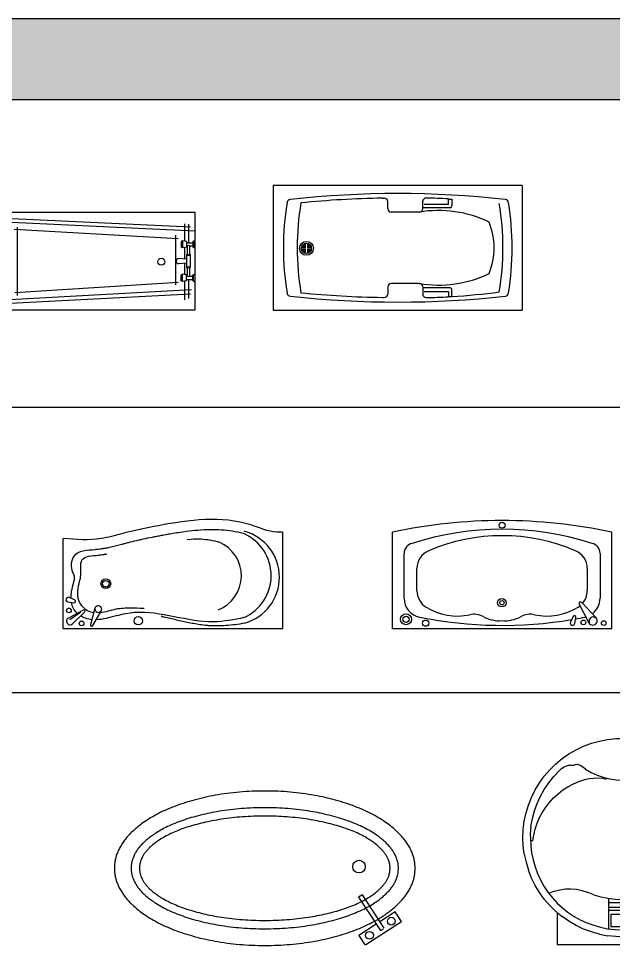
# Model space of a CAD drawing. Header units: millimetres. Extents: x 4994 to 37440, y 17304 to 30205.
# Drawn here: x 28037 to 32649, y 23015 to 30205 of the extents above; entities that cross this region are included whole.
import ezdxf

# ---------------------------------------------------------------- set-up
doc = ezdxf.new("R2010")
doc.units = ezdxf.units.MM
doc.layers.add('www.cad-blocks.net', color=7, linetype='Continuous')

# ---------------------------------------------------------------- blocks, each defined once
blk = doc.blocks.new('A$C3D1009F4')
for p, q in [((0, 0.76), (1.6, 0.76)), ((0, 0), (0, 0.76)), ((0.05, 0.0201), (0.05, 0.7402)), ((0.08, 0.0201), (0.08, 0.7332)), ((1.6, 0.76), (1.6, 0)), ((0.0279, 0.6876), (1.6, 0.6133)), ((0.0286, 0.716), (1.5659, 0.6465)), ((1.52, 0.6685), (1.52, 0.535)), ((1.55, 0.6672), (1.55, 0.5225)), ((0.1983, 0.6272), (1.4719, 0.5562)), ((0.226, 0.112), (0.226, 0.6434)), ((1.45, 0.5796), (1.45, 0.1956)), ((1.505, 0.5375), (1.495, 0.5325)), ((1.495, 0.5325), (1.495, 0.4875)), ((1.505, 0.5375), (1.505, 0.4825)), ((1.535, 0.5325), (1.505, 0.5375)), ((1.535, 0.5325), (1.535, 0.4875)), ((1.535, 0.5225), (1.585, 0.5225)), ((1.585, 0.53), (1.585, 0.49)), ((1.59, 0.535), (1.59, 0.485)), ((1.59, 0.535), (1.6, 0.535)), ((1.505, 0.4825), (1.495, 0.4875)), ((1.535, 0.4875), (1.505, 0.4825)), ((1.52, 0.485), (1.52, 0.3963)), ((1.535, 0.4975), (1.54, 0.4975)), ((1.54, 0.4975), (1.54, 0.43)), ((1.56, 0.4975), (1.56, 0.43)), ((1.56, 0.4975), (1.585, 0.4975)), ((1.59, 0.485), (1.6, 0.485)), ((1.535, 0.395), (1.475, 0.4)), ((1.475, 0.36), (1.535, 0.365)), ((1.52, 0.3638), (1.52, 0.275)), ((1.535, 0.43), (1.535, 0.33)), ((1.535, 0.43), (1.565, 0.43)), ((1.535, 0.425), (1.565, 0.425)), ((1.565, 0.43), (1.565, 0.33)), ((1.535, 0.335), (1.565, 0.335)), ((1.535, 0.33), (1.565, 0.33)), ((1.54, 0.33), (1.54, 0.2625)), ((1.56, 0.33), (1.56, 0.2625)), ((1.505, 0.2775), (1.495, 0.2725)), ((1.495, 0.2275), (1.495, 0.2725)), ((1.505, 0.2225), (1.495, 0.2275)), ((1.535, 0.2725), (1.505, 0.2775)), ((1.505, 0.2225), (1.505, 0.2775)), ((1.535, 0.2275), (1.505, 0.2225)), ((1.52, 0.225), (1.52, 0.0803)), ((1.535, 0.2275), (1.535, 0.2725)), ((1.535, 0.2625), (1.54, 0.2625)), ((1.535, 0.2375), (1.585, 0.2375)), ((1.55, 0.2375), (1.55, 0.0907)), ((1.56, 0.2625), (1.585, 0.2625)), ((1.585, 0.23), (1.585, 0.27)), ((1.59, 0.275), (1.6, 0.275)), ((1.59, 0.225), (1.59, 0.275)), ((1.59, 0.225), (1.6, 0.225)), ((1.5756, 0.1564), (0.0223, 0.0717)), ((1.4708, 0.2143), (0.2045, 0.1329)), ((1.5653, 0.124), (0.0272, 0.0437)), ((1.6, 0), (0, 0))]:
    blk.add_line(p, q)
blk.add_circle((1.3404, 0.375), 0.0271)
for centre, radius, start, end in [((1.59, 0.53), 0.005, 90, 180), ((1.55, 0.4835), 0.0172, 54.47824, 125.52176), ((1.59, 0.49), 0.005, 180, 270), ((1.475, 0.38), 0.02, 90, 270), ((1.55, 0.2765), 0.0172, 234.47824, 305.52176), ((1.59, 0.27), 0.005, 90, 180), ((1.59, 0.23), 0.005, 180, 270)]:
    blk.add_arc(centre, radius, start, end)
blk = doc.blocks.new('A$C5ABF5309')
for p, q in [((1.3328, 1.5985, -0.3429), (0, 1.5985, -0.3429)), ((0, 1.5985, -0.3429), (0, 0.3185, -0.3429)), ((1.3328, 1.3503, -0.3429), (1.3328, 1.5985, -0.3429)), ((0.6233, 1.51, -0.3429), (0.5612, 1.4893, -0.3429)), ((0.6233, 1.51, -0.3429), (0.6854, 1.5238, -0.3429)), ((0.6854, 1.5238, -0.3429), (0.7498, 1.5341, -0.3429)), ((0.7498, 1.5341, -0.3429), (0.8142, 1.5375, -0.3429)), ((0.8142, 1.5375, -0.3429), (0.8786, 1.5364, -0.3429)), ((0.8786, 1.5364, -0.3429), (0.9418, 1.5295, -0.3429)), ((1.0051, 1.518, -0.3429), (0.9418, 1.5295, -0.3429)), ((1.0051, 1.518, -0.3429), (1.0672, 1.5008, -0.3429)), ((0.445, 1.4352, -0.3429), (0.5025, 1.4651, -0.3429)), ((0.5025, 1.4651, -0.3429), (0.5612, 1.4893, -0.3429)), ((0.6129, 1.449, -0.3429), (0.5612, 1.4306, -0.3429)), ((0.667, 1.464, -0.3429), (0.6129, 1.449, -0.3429)), ((0.721, 1.4755, -0.3429), (0.667, 1.464, -0.3429)), ((0.7762, 1.4812, -0.3429), (0.721, 1.4755, -0.3429)), ((0.736, 1.4743, -0.3429), (0.736, 1.2489, -0.3429)), ((0.759, 1.4594, -0.3429), (0.759, 1.3651, -0.3429)), ((0.9165, 1.4594, -0.3429), (0.759, 1.4594, -0.3429)), ((0.8314, 1.4835, -0.3429), (0.7762, 1.4812, -0.3429)), ((0.8866, 1.4812, -0.3429), (0.8314, 1.4835, -0.3429)), ((0.9418, 1.4755, -0.3429), (0.8866, 1.4812, -0.3429)), ((0.9165, 1.3651, -0.3429), (0.9165, 1.4594, -0.3429)), ((0.9349, 1.242, -0.3429), (0.9349, 1.4743, -0.3429)), ((0.997, 1.464, -0.3429), (0.9418, 1.4755, -0.3429)), ((1.0499, 1.449, -0.3429), (0.997, 1.464, -0.3429)), ((1.1028, 1.4306, -0.3429), (1.0499, 1.449, -0.3429)), ((1.0672, 1.5008, -0.3429), (1.1281, 1.4778, -0.3429)), ((1.1281, 1.4778, -0.3429), (1.1856, 1.4502, -0.3429)), ((1.1856, 1.4502, -0.3429), (1.242, 1.418, -0.3429)), ((0.3392, 1.3616, -0.3429), (0.391, 1.4007, -0.3429)), ((0.391, 1.4007, -0.3429), (0.445, 1.4352, -0.3429)), ((0.4623, 1.38, -0.3429), (0.4163, 1.349, -0.3429)), ((0.5106, 1.4065, -0.3429), (0.4623, 1.38, -0.3429)), ((0.5612, 1.4306, -0.3429), (0.5106, 1.4065, -0.3429)), ((1.1534, 1.4065, -0.3429), (1.1028, 1.4306, -0.3429)), ((1.2017, 1.38, -0.3429), (1.1534, 1.4065, -0.3429)), ((1.2477, 1.349, -0.3429), (1.2017, 1.38, -0.3429)), ((1.242, 1.418, -0.3429), (1.2949, 1.3812, -0.3429)), ((1.3328, 1.3503, -0.3429), (1.2949, 1.3812, -0.3429)), ((0.2472, 1.2719, -0.3429), (0.2921, 1.3179, -0.3429)), ((0.2921, 1.3179, -0.3429), (0.3392, 1.3616, -0.3429)), ((0.3726, 1.3145, -0.3429), (0.3312, 1.2765, -0.3429)), ((0.4163, 1.349, -0.3429), (0.3726, 1.3145, -0.3429)), ((0.736, 1.3352, -0.3429), (0.9349, 1.3352, -0.3429)), ((0.9315, 1.3087, -0.3429), (0.736, 1.3087, -0.3429)), ((0.759, 1.3651, -0.3429), (0.9165, 1.3651, -0.3429)), ((1.2914, 1.3145, -0.3429), (1.2477, 1.349, -0.3429)), ((1.3317, 1.2765, -0.3429), (1.2914, 1.3145, -0.3429)), ((1.3443, 1.3409, -0.3429), (1.3903, 1.2949, -0.3429)), ((1.3903, 1.2949, -0.3429), (1.4329, 1.2466, -0.3429)), ((0.207, 1.2213, -0.3429), (0.2472, 1.2719, -0.3429)), ((0.2932, 1.2363, -0.3429), (0.2587, 1.1926, -0.3429)), ((0.3312, 1.2765, -0.3429), (0.2932, 1.2363, -0.3429)), ((0.6624, 1.2328, -0.3429), (0.6083, 1.2179, -0.3429)), ((0.7176, 1.242, -0.3429), (0.6624, 1.2328, -0.3429)), ((0.7728, 1.2477, -0.3429), (0.7176, 1.242, -0.3429)), ((0.736, 1.2754, -0.3429), (0.9349, 1.2754, -0.3429)), ((0.8291, 1.2489, -0.3429), (0.7728, 1.2477, -0.3429)), ((0.8843, 1.2466, -0.3429), (0.8291, 1.2489, -0.3429)), ((0.9395, 1.2386, -0.3429), (0.8843, 1.2466, -0.3429)), ((0.9947, 1.2282, -0.3429), (0.9395, 1.2386, -0.3429)), ((1.0476, 1.2121, -0.3429), (0.9947, 1.2282, -0.3429)), ((1.3696, 1.2363, -0.3429), (1.3317, 1.2765, -0.3429)), ((1.4041, 1.1926, -0.3429), (1.3696, 1.2363, -0.3429)), ((1.4329, 1.2466, -0.3429), (1.4708, 1.1949, -0.3429)), ((0.1403, 1.1109, -0.3429), (0.1713, 1.1673, -0.3429)), ((0.1713, 1.1673, -0.3429), (0.207, 1.2213, -0.3429)), ((0.2587, 1.1926, -0.3429), (0.2288, 1.1466, -0.3429)), ((0.3185, 1.196, -0.3429), (0.2817, 1.2121, -0.3429)), ((0.3576, 1.1856, -0.3429), (0.3185, 1.196, -0.3429)), ((0.3979, 1.1788, -0.3429), (0.3576, 1.1856, -0.3429)), ((0.4381, 1.1776, -0.3429), (0.3979, 1.1788, -0.3429)), ((0.4784, 1.1799, -0.3429), (0.4381, 1.1776, -0.3429)), ((0.5175, 1.188, -0.3429), (0.4784, 1.1799, -0.3429)), ((0.5554, 1.2006, -0.3429), (0.5175, 1.188, -0.3429)), ((0.6083, 1.2179, -0.3429), (0.5554, 1.2006, -0.3429)), ((1.0476, 1.2121, -0.3429), (1.1005, 1.1926, -0.3429)), ((1.1408, 1.1788, -0.3429), (1.1005, 1.1926, -0.3429)), ((1.1833, 1.1696, -0.3429), (1.1408, 1.1788, -0.3429)), ((1.2259, 1.165, -0.3429), (1.1833, 1.1696, -0.3429)), ((1.2684, 1.1661, -0.3429), (1.2259, 1.165, -0.3429)), ((1.311, 1.173, -0.3429), (1.2684, 1.1661, -0.3429)), ((1.3524, 1.1845, -0.3429), (1.311, 1.173, -0.3429)), ((1.3524, 1.1845, -0.3429), (1.3926, 1.2006, -0.3429)), ((1.4352, 1.1466, -0.3429), (1.4041, 1.1926, -0.3429)), ((1.4708, 1.1949, -0.3429), (1.5042, 1.1397, -0.3429)), ((0.115, 1.0523, -0.3429), (0.1403, 1.1109, -0.3429)), ((0.2012, 1.0971, -0.3429), (0.1782, 1.0476, -0.3429)), ((0.2288, 1.1466, -0.3429), (0.2012, 1.0971, -0.3429)), ((1.4616, 1.0971, -0.3429), (1.4352, 1.1466, -0.3429)), ((1.4858, 1.0476, -0.3429), (1.4616, 1.0971, -0.3429)), ((1.5042, 1.1397, -0.3429), (1.5329, 1.0822, -0.3429)), ((1.5329, 1.0822, -0.3429), (1.5559, 1.0212, -0.3429)), ((0.0931, 0.9913, -0.3429), (0.115, 1.0523, -0.3429)), ((0.1782, 1.0476, -0.3429), (0.1587, 0.9947, -0.3429)), ((1.5042, 0.9947, -0.3429), (1.4858, 1.0476, -0.3429)), ((1.5743, 0.9603, -0.3429), (1.5559, 1.0212, -0.3429)), ((0.077, 0.9292, -0.3429), (0.0931, 0.9913, -0.3429)), ((0.1437, 0.9418, -0.3429), (0.1322, 0.8866, -0.3429)), ((0.1587, 0.9947, -0.3429), (0.1437, 0.9418, -0.3429)), ((1.5191, 0.9418, -0.3429), (1.5042, 0.9947, -0.3429)), ((1.5306, 0.8866, -0.3429), (1.5191, 0.9418, -0.3429)), ((1.5881, 0.897, -0.3429), (1.5743, 0.9603, -0.3429)), ((0.0609, 0.8016, -0.3429), (0.0667, 0.8648, -0.3429)), ((0.0667, 0.8648, -0.3429), (0.077, 0.9292, -0.3429)), ((0.1322, 0.8866, -0.3429), (0.1265, 0.8314, -0.3429)), ((1.5375, 0.8314, -0.3429), (1.5306, 0.8866, -0.3429)), ((1.5881, 0.897, -0.3429), (1.5962, 0.8338, -0.3429)), ((0.0609, 0.7372, -0.3429), (0.0609, 0.8016, -0.3429)), ((0.1265, 0.8314, -0.3429), (0.1242, 0.7762, -0.3429)), ((0.146, 0.7947, -0.3429), (0.1311, 0.7947, -0.3429)), ((0.1529, 0.7487, -0.3429), (0.146, 0.7947, -0.3429)), ((1.5203, 0.7947, -0.3429), (1.5134, 0.7487, -0.3429)), ((1.5203, 0.7947, -0.3429), (1.5352, 0.7947, -0.3429)), ((1.5387, 0.7762, -0.3429), (1.5375, 0.8314, -0.3429)), ((1.5962, 0.8338, -0.3429), (1.5985, 0.7694, -0.3429)), ((0.0667, 0.6728, -0.3429), (0.0609, 0.7372, -0.3429)), ((0.1265, 0.7222, -0.3429), (0.1242, 0.7762, -0.3429)), ((0.1322, 0.6682, -0.3429), (0.1265, 0.7222, -0.3429)), ((0.1644, 0.7027, -0.3429), (0.1529, 0.7487, -0.3429)), ((1.5134, 0.7487, -0.3429), (1.503, 0.7027, -0.3429)), ((1.5364, 0.682, -0.3429), (1.5433, 0.7429, -0.3429)), ((1.5433, 0.7429, -0.3429), (1.5387, 0.7762, -0.3429)), ((1.5985, 0.7694, -0.3429), (1.5962, 0.705, -0.3429)), ((0.077, 0.6083, -0.3429), (0.0667, 0.6728, -0.3429)), ((0.1426, 0.6141, -0.3429), (0.1322, 0.6682, -0.3429)), ((0.1794, 0.6578, -0.3429), (0.1644, 0.7027, -0.3429)), ((0.1978, 0.6141, -0.3429), (0.1794, 0.6578, -0.3429)), ((1.4881, 0.6578, -0.3429), (1.4697, 0.6141, -0.3429)), ((1.503, 0.7027, -0.3429), (1.4881, 0.6578, -0.3429)), ((1.5364, 0.682, -0.3429), (1.5249, 0.621, -0.3429)), ((1.5962, 0.705, -0.3429), (1.5881, 0.6406, -0.3429)), ((0.077, 0.6083, -0.3429), (0.0931, 0.5463, -0.3429)), ((0.1564, 0.5624, -0.3429), (0.1426, 0.6141, -0.3429)), ((0.2196, 0.5727, -0.3429), (0.1978, 0.6141, -0.3429)), ((1.4697, 0.6141, -0.3429), (1.4467, 0.5727, -0.3429)), ((1.5249, 0.621, -0.3429), (1.5088, 0.5624, -0.3429)), ((1.5743, 0.5773, -0.3429), (1.5559, 0.5164, -0.3429)), ((1.5881, 0.6406, -0.3429), (1.5743, 0.5773, -0.3429)), ((0.115, 0.4853, -0.3429), (0.0931, 0.5463, -0.3429)), ((0.1748, 0.5106, -0.3429), (0.1564, 0.5624, -0.3429)), ((0.1978, 0.4612, -0.3429), (0.1748, 0.5106, -0.3429)), ((0.2449, 0.5325, -0.3429), (0.2196, 0.5727, -0.3429)), ((0.2748, 0.4957, -0.3429), (0.2449, 0.5325, -0.3429)), ((1.4214, 0.5325, -0.3429), (1.3926, 0.4957, -0.3429)), ((1.4467, 0.5727, -0.3429), (1.4214, 0.5325, -0.3429)), ((1.4881, 0.5037, -0.3429), (1.4628, 0.4485, -0.3429)), ((1.5088, 0.5624, -0.3429), (1.4881, 0.5037, -0.3429)), ((1.5559, 0.5164, -0.3429), (1.5329, 0.4566, -0.3429)), ((0.1403, 0.4267, -0.3429), (0.115, 0.4853, -0.3429)), ((0.2231, 0.4129, -0.3429), (0.1978, 0.4612, -0.3429)), ((0.3059, 0.46, -0.3429), (0.2748, 0.4957, -0.3429)), ((0.3415, 0.429, -0.3429), (0.3059, 0.46, -0.3429)), ((1.3604, 0.46, -0.3429), (1.3259, 0.429, -0.3429)), ((1.3926, 0.4957, -0.3429), (1.3604, 0.46, -0.3429)), ((1.4628, 0.4485, -0.3429), (1.4329, 0.3945, -0.3429)), ((1.5329, 0.4566, -0.3429), (1.5042, 0.3979, -0.3429)), ((0.1713, 0.3703, -0.3429), (0.1403, 0.4267, -0.3429)), ((0.207, 0.3163, -0.3429), (0.1713, 0.3703, -0.3429)), ((0.2518, 0.3669, -0.3429), (0.2231, 0.4129, -0.3429)), ((0.2852, 0.3232, -0.3429), (0.2518, 0.3669, -0.3429)), ((0.3783, 0.3991, -0.3429), (0.3415, 0.429, -0.3429)), ((0.4186, 0.3738, -0.3429), (0.3783, 0.3991, -0.3429)), ((0.46, 0.3519, -0.3429), (0.4186, 0.3738, -0.3429)), ((1.2489, 0.3738, -0.3429), (1.2075, 0.3519, -0.3429)), ((1.2891, 0.3991, -0.3429), (1.2489, 0.3738, -0.3429)), ((1.3259, 0.429, -0.3429), (1.2891, 0.3991, -0.3429)), ((1.4329, 0.3945, -0.3429), (1.3984, 0.3439, -0.3429)), ((1.5042, 0.3979, -0.3429), (1.4708, 0.3427, -0.3429)), ((0, 0.3185, -0.3429), (0.207, 0.3185, -0.3429)), ((0.2472, 0.2668, -0.3429), (0.207, 0.3163, -0.3429)), ((0.3208, 0.2829, -0.3429), (0.2852, 0.3232, -0.3429)), ((0.5037, 0.3335, -0.3429), (0.46, 0.3519, -0.3429)), ((0.5037, 0.3335, -0.3429), (0.5485, 0.3185, -0.3429)), ((0.5819, 0.3105, -0.3429), (0.5485, 0.3185, -0.3429)), ((0.6152, 0.3071, -0.3429), (0.5819, 0.3105, -0.3429)), ((0.6497, 0.3059, -0.3429), (0.6152, 0.3071, -0.3429)), ((0.6773, 0.3002, -0.3429), (0.6302, 0.2841, -0.3429)), ((0.6831, 0.3082, -0.3429), (0.6497, 0.3059, -0.3429)), ((0.7256, 0.3117, -0.3429), (0.6773, 0.3002, -0.3429)), ((0.6831, 0.3082, -0.3429), (0.7176, 0.3151, -0.3429)), ((0.7762, 0.3197, -0.3429), (0.7256, 0.3117, -0.3429)), ((0.8257, 0.322, -0.3429), (0.7762, 0.3197, -0.3429)), ((0.8763, 0.3197, -0.3429), (0.8257, 0.322, -0.3429)), ((0.9257, 0.3117, -0.3429), (0.8763, 0.3197, -0.3429)), ((0.9752, 0.3002, -0.3429), (0.9257, 0.3117, -0.3429)), ((0.9832, 0.3082, -0.3429), (0.9499, 0.3151, -0.3429)), ((1.0223, 0.2841, -0.3429), (0.9752, 0.3002, -0.3429)), ((1.0177, 0.3059, -0.3429), (0.9832, 0.3082, -0.3429)), ((1.0511, 0.3071, -0.3429), (1.0177, 0.3059, -0.3429)), ((1.0856, 0.3105, -0.3429), (1.0511, 0.3071, -0.3429)), ((1.1189, 0.3185, -0.3429), (1.0856, 0.3105, -0.3429)), ((1.1638, 0.3335, -0.3429), (1.1189, 0.3185, -0.3429)), ((1.2075, 0.3519, -0.3429), (1.1638, 0.3335, -0.3429)), ((1.3593, 0.2956, -0.3429), (1.3179, 0.2507, -0.3429)), ((1.3984, 0.3439, -0.3429), (1.3593, 0.2956, -0.3429)), ((1.4329, 0.291, -0.3429), (1.3903, 0.2427, -0.3429)), ((1.4708, 0.3427, -0.3429), (1.4329, 0.291, -0.3429)), ((0.2472, 0.2668, -0.3429), (0.2921, 0.2196, -0.3429)), ((0.3392, 0.176, -0.3429), (0.2921, 0.2196, -0.3429)), ((0.3599, 0.2449, -0.3429), (0.3208, 0.2829, -0.3429)), ((0.4013, 0.2093, -0.3429), (0.3599, 0.2449, -0.3429)), ((0.5405, 0.2392, -0.3429), (0.4991, 0.2093, -0.3429)), ((0.5842, 0.2634, -0.3429), (0.5405, 0.2392, -0.3429)), ((0.6302, 0.2841, -0.3429), (0.5842, 0.2634, -0.3429)), ((1.0683, 0.2634, -0.3429), (1.0223, 0.2841, -0.3429)), ((1.112, 0.2392, -0.3429), (1.0683, 0.2634, -0.3429)), ((1.112, 0.2392, -0.3429), (1.1523, 0.2093, -0.3429)), ((1.2845, 0.2231, -0.3429), (1.265, 0.2139, -0.3429)), ((1.3018, 0.2358, -0.3429), (1.2845, 0.2231, -0.3429)), ((1.3018, 0.2358, -0.3429), (1.3179, 0.2507, -0.3429)), ((1.3903, 0.2427, -0.3429), (1.3443, 0.1978, -0.3429)), ((0.391, 0.1369, -0.3429), (0.3392, 0.176, -0.3429)), ((0.4163, 0.2012, -0.3429), (0.4013, 0.2093, -0.3429)), ((0.4335, 0.1955, -0.3429), (0.4163, 0.2012, -0.3429)), ((0.4508, 0.1932, -0.3429), (0.4335, 0.1955, -0.3429)), ((0.468, 0.1955, -0.3429), (0.4508, 0.1932, -0.3429)), ((0.4841, 0.2012, -0.3429), (0.468, 0.1955, -0.3429)), ((0.4841, 0.2012, -0.3429), (0.4991, 0.2093, -0.3429)), ((1.1638, 0.2036, -0.3429), (1.1523, 0.2093, -0.3429)), ((1.1764, 0.2001, -0.3429), (1.1638, 0.2036, -0.3429)), ((1.1891, 0.2012, -0.3429), (1.1764, 0.2001, -0.3429)), ((1.1891, 0.2012, -0.3429), (1.2017, 0.2059, -0.3429)), ((1.2224, 0.2059, -0.3429), (1.2017, 0.2059, -0.3429)), ((1.2443, 0.2082, -0.3429), (1.2224, 0.2059, -0.3429)), ((1.2949, 0.1564, -0.3429), (1.242, 0.1196, -0.3429)), ((1.265, 0.2139, -0.3429), (1.2443, 0.2082, -0.3429)), ((1.3443, 0.1978, -0.3429), (1.2949, 0.1564, -0.3429)), ((0.445, 0.1024, -0.3429), (0.391, 0.1369, -0.3429)), ((0.5025, 0.0725, -0.3429), (0.445, 0.1024, -0.3429)), ((0.5612, 0.0483, -0.3429), (0.5025, 0.0725, -0.3429)), ((1.1856, 0.0874, -0.3429), (1.1281, 0.0598, -0.3429)), ((1.242, 0.1196, -0.3429), (1.1856, 0.0874, -0.3429)), ((0.6233, 0.0276, -0.3429), (0.5612, 0.0483, -0.3429)), ((0.6854, 0.0138, -0.3429), (0.6233, 0.0276, -0.3429)), ((0.7498, 0.0035, -0.3429), (0.6854, 0.0138, -0.3429)), ((0.8142, 0, -0.3429), (0.7498, 0.0035, -0.3429)), ((0.8786, 0.0012, -0.3429), (0.8142, 0, -0.3429)), ((0.9418, 0.0081, -0.3429), (0.8786, 0.0012, -0.3429)), ((1.0051, 0.0196, -0.3429), (0.9418, 0.0081, -0.3429)), ((1.0672, 0.0368, -0.3429), (1.0051, 0.0196, -0.3429)), ((1.1281, 0.0598, -0.3429), (1.0672, 0.0368, -0.3429))]:
    blk.add_line(p, q)
blk.add_arc((1.2951, 1.2921, -0.3429), 0.0693, 44.71766, 56.99436)
blk = doc.blocks.new('A$C52CB59DC')
at = {"linetype": 'Continuous'}
for p, q in [((1.9312, 0.9656), (0, 0.9656)), ((0, 0.9656), (0, 0)), ((0.8465, 0.8676), (0.8606, 0.8681)), ((0.8884, 0.7864), (0.8884, 0.8413)), ((1.3718, 0.7937), (1.1572, 0.7937)), ((1.1587, 0.7864), (1.1587, 0.8422)), ((1.1706, 0.8206), (1.3584, 0.8206)), ((1.3584, 0.8206), (1.3584, 0.8608)), ((1.3584, 0.8608), (1.3852, 0.8608)), ((1.3852, 0.8608), (1.3852, 0.8071)), ((1.1319, 0.7596), (0.9152, 0.7596)), ((0.2528, 0.5061), (0.2345, 0.5061)), ((0.2528, 0.5122), (0.2426, 0.5122)), ((0.2628, 0.5122), (0.273, 0.5122)), ((0.2628, 0.5061), (0.281, 0.5061)), ((0.2528, 0.4854), (0.2224, 0.4854)), ((0.2528, 0.4715), (0.2224, 0.4715)), ((0.2528, 0.492), (0.226, 0.492)), ((0.2528, 0.4649), (0.226, 0.4649)), ((0.2528, 0.4992), (0.2296, 0.4992)), ((0.2528, 0.4577), (0.2296, 0.4577)), ((0.2528, 0.4508), (0.2345, 0.4508)), ((0.2528, 0.4447), (0.2426, 0.4447)), ((0.2628, 0.4992), (0.286, 0.4992)), ((0.2628, 0.492), (0.2896, 0.492)), ((0.2628, 0.4854), (0.2932, 0.4854)), ((0.2628, 0.4715), (0.2932, 0.4715)), ((0.2628, 0.4649), (0.2896, 0.4649)), ((0.2628, 0.4577), (0.286, 0.4577)), ((0.2628, 0.4508), (0.281, 0.4508)), ((0.2628, 0.4447), (0.273, 0.4447)), ((0.8884, 0.1792), (0.8884, 0.1243)), ((1.1319, 0.206), (0.9152, 0.206)), ((1.3718, 0.1719), (1.1572, 0.1719)), ((1.1587, 0.1792), (1.1587, 0.1234)), ((1.1706, 0.1451), (1.3584, 0.1451)), ((1.3584, 0.1451), (1.3584, 0.1048)), ((1.3852, 0.1048), (1.3852, 0.1585)), ((0.8465, 0.098), (0.8606, 0.0975)), ((1.3584, 0.1048), (1.3852, 0.1048))]:
    blk.add_line(p, q, dxfattribs=at)
at = {"color": 7}
for p in [(1.9312, 0.9656), (0, 0)]:
    blk.add_line(p, (1.9312, 0), dxfattribs=at)
at = {"linetype": 'Continuous'}
for radius in [0.0536, 0.0402]:
    blk.add_circle((0.2578, 0.4787), radius, dxfattribs=at)
for centre, radius, start, end in [((0.9656, -6.7724), 7.6759, 83.78118, 96.21882), ((0.9656, -6.7724), 7.6409, 90.89306, 95.64076), ((0.8615, 0.8413), 0.0268, 0, 92.02632), ((1.1855, 0.8422), 0.0268, 90, 180), ((1.0731, -4.2672), 5.1375, 86.81476, 88.74614), ((2.2072, 0.4828), 2.1286, 170.5719, 189.4281), ((0.1341, 0.8315), 0.0268, 90, 180), ((2.3145, 0.4828), 2.1286, 170.5719, 189.4281), ((1.3718, 0.8071), 0.0134, 270, 0), ((-0.3017, 0.4828), 2.0826, 350.53871, 9.50984), ((1.7971, 0.8315), 0.0268, 0, 90), ((-0.276, 0.4828), 2.1286, 350.5719, 9.4281), ((0.9152, 0.7864), 0.0268, 180, 270), ((1.1319, 0.7864), 0.0268, 270, 0), ((1.2812, -0.1323), 0.9043, 64.2713, 99.50026), ((1.178, 0.4828), 0.5343, 338.07041, 21.92959), ((1.2812, 1.0979), 0.9043, 260.49974, 295.7287), ((0.9152, 0.1792), 0.0268, 90, 180), ((1.1319, 0.1792), 0.0268, 0, 90), ((1.3718, 0.1585), 0.0134, 0, 90), ((0.1341, 0.1341), 0.0268, 180, 270), ((0.9656, 7.738), 7.6759, 263.78118, 276.24059), ((0.9656, 7.738), 7.6409, 264.35924, 269.10694), ((0.8615, 0.1243), 0.0268, 267.97368, 0), ((1.1855, 0.1234), 0.0268, 180, 270), ((1.0731, 5.2328), 5.1375, 271.25386, 273.18524), ((1.0731, 5.2328), 5.1375, 273.48247, 277.59988), ((1.7971, 0.1341), 0.0268, 270, 0)]:
    blk.add_arc(centre, radius, start, end, dxfattribs=at)
blk = doc.blocks.new('A$C17AB0091')
at = {"linetype": 'ByBlock'}
for p, q in [((0, 0.8419), (1.7, 0.8419)), ((0, 0.0919), (0, 0.8419)), ((1.7, 0.8419), (1.7, 0.1419))]:
    blk.add_line(p, q, dxfattribs=at)
for p, q in [((1.4709, 0.8172), (1.4062, 0.7054)), ((1.4559, 0.6826), (1.4885, 0.81)), ((1.6298, 0.8044), (1.5344, 0.7139)), ((1.5455, 0.6984), (1.6598, 0.7587)), ((1.566, 0.714), (1.6502, 0.7709)), ((1.6118, 0.6179), (1.653, 0.5985)), ((1.6653, 0.6328), (1.6189, 0.6405))]:
    blk.add_line(p, q)
for centre, radius in [((1.1186, 0.7794), 0.0321), ((1.5582, 0.7998), 0.0182), ((1.6562, 0.6987), 0.0182), ((1.3701, 0.4921), 0.0375), ((1.3701, 0.4921), 0.025)]:
    blk.add_circle(centre, radius)
for centre, radius, start, end in [((0.3927, 0.4417), 0.3687, 105.48684, 255.01799), ((1.4792, 0.8124), 0.0096, 345.65102, 149.95493), ((1.4792, 0.8124), 0.0096, 345.65102, 149.95493), ((1.6474, 0.7832), 0.0275, 296.69169, 129.7334), ((0.4455, 0.4293), 0.357, 114.17166, 245.94044), ((0.6024, 0.4306), 0.2832, 111.32567, 246.80425), ((1.4297, 0.6912), 0.0275, 148.8569, 341.8986), ((1.4294, 0.6905), 0.0235, 354.85794, 144.51754), ((1.541, 0.7069), 0.0096, 133.48582, 297.78972), ((1.541, 0.7069), 0.0096, 133.48582, 297.78972), ((1.6169, 0.6287), 0.012, 80.49628, 244.80018), ((1.6611, 0.6149), 0.0183, 243.70215, 76.74386)]:
    blk.add_arc(centre, radius, start, end)
for points, knots in [([(0.2942, 0.797), (0.3188, 0.804), (0.3429, 0.8072), (0.3912, 0.8129), (0.4155, 0.8154), (0.4645, 0.8189), (0.4891, 0.8199), (0.5194, 0.8198), (0.525, 0.8198), (0.5352, 0.8195), (0.5398, 0.8194), (0.549, 0.819), (0.5536, 0.8187), (0.5674, 0.8179), (0.5765, 0.8172), (0.6039, 0.8147), (0.6221, 0.8125), (0.6733, 0.8051), (0.7061, 0.7989), (0.7712, 0.7854), (0.8035, 0.7781), (0.8676, 0.7636), (0.8994, 0.7565), (0.9335, 0.7497), (0.9417, 0.7308), (0.9386, 0.7488)], [0, 0, 0, 0, 71.822779, 71.822779, 143.645559, 143.645559, 215.468338, 215.468338, 231.687364, 231.687364, 245.0293, 245.0293, 258.371236, 258.371236, 285.055108, 285.055108, 338.422853, 338.422853, 435.782531, 435.782531, 533.14221, 533.14221, 630.501888, 630.501888, 638.364945, 638.364945, 638.364945, 638.364945]), ([(0.2994, 0.755), (0.377, 0.7706), (0.6583, 0.8269), (0.9939, 0.6793), (1.2915, 0.7398), (1.394, 0.7701), (1.4448, 0.7721)], [0, 0, 0, 0, 235.529023, 853.803647, 1000.014504, 1152.671222, 1152.671222, 1152.671222, 1152.671222]), ([(1.4786, 0.7712), (1.4947, 0.7696), (1.5256, 0.763), (1.5552, 0.7476), (1.5637, 0.7417)], [1186.80319, 1186.80319, 1186.80319, 1186.80319, 1236.27986, 1282.775764, 1282.775764, 1282.775764, 1282.775764]), ([(1.5906, 0.7222), (1.6068, 0.7046), (1.6254, 0.6799), (1.6345, 0.6519), (1.6372, 0.6375)], [1317.091819, 1317.091819, 1317.091819, 1317.091819, 1363.007204, 1407.95388, 1407.95388, 1407.95388, 1407.95388]), ([(1.0717, 0.6853), (1.118, 0.6829), (1.1864, 0.6805), (1.2929, 0.684), (1.3741, 0.7136), (1.4138, 0.7186)], [593.742953, 593.742953, 593.742953, 593.742953, 683.198624, 801.629418, 921.673344, 921.673344, 921.673344, 921.673344]), ([(1.465, 0.7184), (1.4719, 0.7172), (1.5148, 0.707), (1.5986, 0.6367), (1.5872, 0.52), (1.5658, 0.4482), (1.5618, 0.3881), (1.5794, 0.2786), (1.4797, 0.2738), (1.4234, 0.2711)], [974.03174, 974.03174, 974.03174, 974.03174, 995.564567, 1109.429648, 1258.122853, 1312.77011, 1335.031456, 1440.870012, 1578.398903, 1578.398903, 1578.398903, 1578.398903]), ([(1.6403, 0.6044), (1.6407, 0.5678), (1.6278, 0.5081), (1.6058, 0.4417), (1.643, 0.3768), (1.6336, 0.2354), (1.5171, 0.2305), (1.4514, 0.2278)], [1441.403031, 1441.403031, 1441.403031, 1441.403031, 1550.328027, 1608.549715, 1638.814688, 1769.479572, 1939.268327, 1939.268327, 1939.268327, 1939.268327]), ([(0.3, 0.1034), (0.302, 0.1028), (0.304, 0.1023), (0.319, 0.0983), (0.3321, 0.0952), (0.3735, 0.0866), (0.4022, 0.0822), (0.4604, 0.076), (0.4899, 0.0743), (0.5495, 0.0731), (0.5797, 0.0737), (0.6406, 0.0767), (0.6712, 0.0792), (0.7329, 0.0858), (0.7639, 0.0898), (0.8127, 0.097), (0.8304, 0.0998), (0.8638, 0.1054), (0.8795, 0.1081), (0.9102, 0.1136), (0.9251, 0.1163), (0.946, 0.1202), (0.9519, 0.1213), (0.9638, 0.1236), (0.9698, 0.1247), (0.9875, 0.1281), (0.9993, 0.1304), (1.0346, 0.1375), (1.058, 0.1423), (1.0926, 0.1497), (1.104, 0.1522), (1.138, 0.1599), (1.1606, 0.1652), (1.1919, 0.1729), (1.2006, 0.1751), (1.2151, 0.1787), (1.2208, 0.1802), (1.2297, 0.1826), (1.233, 0.1834), (1.2396, 0.1852), (1.2429, 0.1861), (1.2529, 0.1887), (1.2597, 0.1905), (1.2801, 0.196), (1.2939, 0.1996), (1.3223, 0.2067), (1.3367, 0.2101), (1.3573, 0.2145), (1.3631, 0.2156), (1.3737, 0.2176), (1.3783, 0.2185), (1.3858, 0.2198), (1.3885, 0.2202), (1.3934, 0.221), (1.3955, 0.2213), (1.3998, 0.222), (1.402, 0.2223), (1.4084, 0.2232), (1.4127, 0.2238), (1.4255, 0.2253), (1.434, 0.2262), (1.4455, 0.2273), (1.4484, 0.2275), (1.4514, 0.2278)], [287.726429, 287.726429, 287.726429, 287.726429, 294.658211, 294.658211, 338.970183, 338.970183, 434.092056, 434.092056, 529.213928, 529.213928, 624.335801, 624.335801, 719.457673, 719.457673, 814.579545, 814.579545, 868.636392, 868.636392, 916.686188, 916.686188, 962.258578, 962.258578, 980.480129, 980.480129, 998.701681, 998.701681, 1035.144783, 1035.144783, 1108.030987, 1108.030987, 1143.738845, 1143.738845, 1215.154562, 1215.154562, 1242.990294, 1242.990294, 1261.114253, 1261.114253, 1271.521599, 1271.521599, 1281.928945, 1281.928945, 1302.743637, 1302.743637, 1344.37302, 1344.37302, 1386.002404, 1386.002404, 1402.311774, 1402.311774, 1415.1398, 1415.1398, 1422.613967, 1422.613967, 1428.421631, 1428.421631, 1434.229294, 1434.229294, 1445.844622, 1445.844622, 1469.075276, 1469.075276, 1477.136965, 1477.136965, 1477.136965, 1477.136965]), ([(1.3659, 0.2638), (1.3666, 0.264), (1.3674, 0.2641), (1.3703, 0.2646), (1.3725, 0.265), (1.3765, 0.2656), (1.3782, 0.2659), (1.3817, 0.2664), (1.3834, 0.2666), (1.3886, 0.2674), (1.3921, 0.2678), (1.4025, 0.2691), (1.4094, 0.2698), (1.4187, 0.2707), (1.421, 0.2709), (1.4234, 0.2711)], [1412.727506, 1412.727506, 1412.727506, 1412.727506, 1415.1398, 1415.1398, 1422.613967, 1422.613967, 1428.421631, 1428.421631, 1434.229294, 1434.229294, 1445.844622, 1445.844622, 1469.075276, 1469.075276, 1477.136965, 1477.136965, 1477.136965, 1477.136965]), ([(0.4908, 0.1703), (0.4925, 0.1699), (0.4941, 0.1694), (0.5062, 0.1662), (0.5168, 0.1637), (0.5504, 0.1567), (0.5736, 0.1531), (0.6207, 0.1481), (0.6446, 0.1467), (0.6797, 0.146), (0.6906, 0.146), (0.7395, 0.1509)], [287.726429, 287.726429, 287.726429, 287.726429, 294.658211, 294.658211, 338.970183, 338.970183, 434.092056, 434.092056, 529.213928, 529.213928, 572.117356, 572.117356, 572.117356, 572.117356])]:
    blk.add_open_spline(points, degree=3, knots=knots)
blk.add_spline([(0, 0.0919), (0.0454, 0.0919), (0.2445, 0.0364), (0.9626, 0.0419), (1.2475, 0.1045), (1.4054, 0.1419), (1.7, 0.1419)], degree=3, dxfattribs=at)
blk = doc.blocks.new('A$C58CD7F15')
for p, q in [((0, 0), (0, 0.75)), ((1.7, 0), (1.7, 0.75)), ((0.09, 0.333), (0.09, 0.5848)), ((1.61, 0.5848), (1.61, 0.333)), ((0.19, 0.2951), (0.19, 0.468)), ((1.51, 0.468), (1.51, 0.2951)), ((0.09, 0.2377), (0.09, 0.333)), ((1.61, 0.333), (1.61, 0.2377)), ((1.4476, 0.1906), (1.5229, 0.0477)), ((1.5801, 0.0851), (1.467, 0.2044)), ((1.4001, 0.0943), (1.3807, 0.0531)), ((1.415, 0.0408), (1.4228, 0.0872)), ((1.7, 0), (0, 0))]:
    blk.add_line(p, q)
for centre, radius in [((0.85, 0.8036), 0.0231), ((0.8483, 0.2027), 0.0328), ((0.8483, 0.2027), 0.0168), ((0.1052, 0.0743), 0.0425), ((0.1052, 0.0743), 0.0245), ((0.2571, 0.0438), 0.0243), ((1.4809, 0.0499), 0.0182), ((1.6384, 0.045), 0.0182)]:
    blk.add_circle(centre, radius)
for centre, radius, start, end in [((0.85, -3.2189), 4.0589, 77.91182, 102.08818), ((0.85, -1.4942), 2.2671, 72.08897, 107.91103), ((0.85, -0.7285), 1.4507, 66.91488, 113.08512), ((0.17, 0.5848), 0.08, 102.424, 180), ((1.53, 0.5848), 0.08, 0, 77.576), ((0.34, 0.468), 0.15, 113.08512, 180), ((1.36, 0.468), 0.15, 0, 66.91488), ((0.34, 0.2951), 0.15, 180, 238.07382), ((1.36, 0.2951), 0.15, 319.28637, 0), ((0.24, 0.2377), 0.15, 180, 258.61689), ((1.46, 0.2377), 0.15, 306.6595, 0), ((0.5013, 0.5541), 0.4551, 238.07382, 282.429), ((1.1987, 0.5541), 0.4551, 257.571, 301.92618), ((1.36, 0.2951), 0.15, 301.92618, 308.8465), ((1.4583, 0.1961), 0.012, 43.48582, 207.78972), ((1.4583, 0.1961), 0.012, 43.48582, 207.78972), ((0.85, 3.2675), 3.2407, 258.61689, 279.58537), ((0.6315, -0.0368), 0.15, 61.39115, 102.429), ((0.8293, 0.3257), 0.263, 241.39115, 274.51587), ((0.8707, 0.3257), 0.263, 265.48413, 298.60885), ((1.0685, -0.0368), 0.15, 77.571, 118.60885), ((1.4109, 0.0892), 0.012, 350.49628, 154.80018), ((0.85, 3.2675), 3.2407, 280.1512, 281.38311), ((1.46, 0.2377), 0.15, 281.38311, 285.12215), ((1.5537, 0.0631), 0.0344, 206.69169, 39.7334), ((1.5541, 0.0624), 0.0294, 52.69274, 202.35233), ((1.3971, 0.045), 0.0183, 153.70215, 346.74386)]:
    blk.add_arc(centre, radius, start, end)
blk = doc.blocks.new('A$C47963B54')
for p, q in [((1.9219, 0.394), (1.8928, 0.375)), ((1.8928, 0.375), (2.0617, 0.115)), ((2.0909, 0.1339), (1.9219, 0.394)), ((2.1762, 0.261), (2.0581, 0.1843)), ((2.2253, 0.1854), (2.1762, 0.261)), ((2.029, 0.1654), (1.8934, 0.0774)), ((1.9498, 0.0064), (2.2253, 0.1854)), ((1.8934, 0.0774), (1.9425, 0.0017)), ((2.0617, 0.115), (2.085, 0.1301))]:
    blk.add_line(p, q)
for centre, radius in [((1.8963, 0.6119), 0.0487), ((2.1468, 0.1882), 0.0301), ((1.9777, 0.0784), 0.0301)]:
    blk.add_circle(centre, radius)
for points in [[(0, 0.5998), (0.0001, 0.7603), (0.3126, 1.038), (0.8537, 1.1981), (1.4783, 1.1977), (2.0191, 1.0368), (2.3312, 0.7586), (2.3309, 0.4376), (2.0184, 0.1598), (1.4774, -0.0002), (0.8528, 0.0002), (0.312, 0.1611), (-0.0001, 0.4393), (0, 0.5998)], [(0.1295, 0.5997), (0.1296, 0.7255), (0.4074, 0.9432), (0.8883, 1.0686), (1.4435, 1.0682), (1.9242, 0.942), (2.2016, 0.724), (2.2014, 0.4724), (1.9237, 0.2547), (1.4428, 0.1293), (0.8876, 0.1297), (0.4068, 0.2559), (0.1294, 0.4739), (0.1295, 0.5997)], [(0.1943, 0.5997), (0.1943, 0.7081), (0.4547, 0.8957), (0.9056, 1.0038), (1.4261, 1.0034), (1.8768, 0.8947), (2.1369, 0.7067), (2.1367, 0.4898), (1.8763, 0.3022), (1.4255, 0.1941), (0.905, 0.1944), (0.4543, 0.3032), (0.1942, 0.4912), (0.1943, 0.5997)]]:
    blk.add_open_spline(points, degree=2)
blk = doc.blocks.new('FORMAT')
at = {"layer": 'www.cad-blocks.net', "true_color": 0x546d8e}
h = blk.add_hatch(color=155, dxfattribs=at)
h.set_gradient(color1=(68, 68, 68), color2=(84, 109, 142), tint=1)
h.paths.add_polyline_path([(7231.1, 30204.8), (7231.1, 29576.1), (37440.3, 29576.1), (37440.3, 30204.8)])
at = {"color": 7}
blk.add_line((7231.1, 29576.1), (37440.3, 29576.1), dxfattribs=at)
at = {"layer": 'www.cad-blocks.net', "color": 155, "true_color": 0x546d8e}
for p, q in [((7231.1, 30204.8), (37440.3, 30204.8)), ((7231.1, 29576.1), (37440.3, 29576.1)), ((7231.1, 29576.1), (37440.3, 29576.1)), ((7231.1, 29576.1), (37440.3, 29576.1)), ((7231.1, 27191.2), (37440.3, 27191.2)), ((7231.1, 24977.1), (37440.3, 24977.1))]:
    blk.add_line(p, q, dxfattribs=at)

msp = doc.modelspace()

# ---------------------------------------------------------------- block references
at = {"color": 7, "xscale": 1000, "yscale": 1000, "zscale": 1000}
for name, p in [('A$C52CB59DC', (30011.1, 27943.6)), ('A$C3D1009F4', (27803.3, 27943.6)), ('A$C58CD7F15', (30935.5, 25470.8)), ('A$C47963B54', (28780.2, 23014.6))]:
    msp.add_blockref(name, p, dxfattribs=at)
for name, p, rotation in [('A$C17AB0091', (30083.6, 26312.7), 179.9999999999433), ('A$C5ABF5309', (33545.3, 24620.1, 342.9), 179.9999999999548)]:
    msp.add_blockref(name, p, dxfattribs=dict(at, rotation=rotation))
at = {"layer": 'www.cad-blocks.net'}
msp.add_blockref('FORMAT', (0, 0), dxfattribs=at)

doc.saveas('drawing.dxf')
